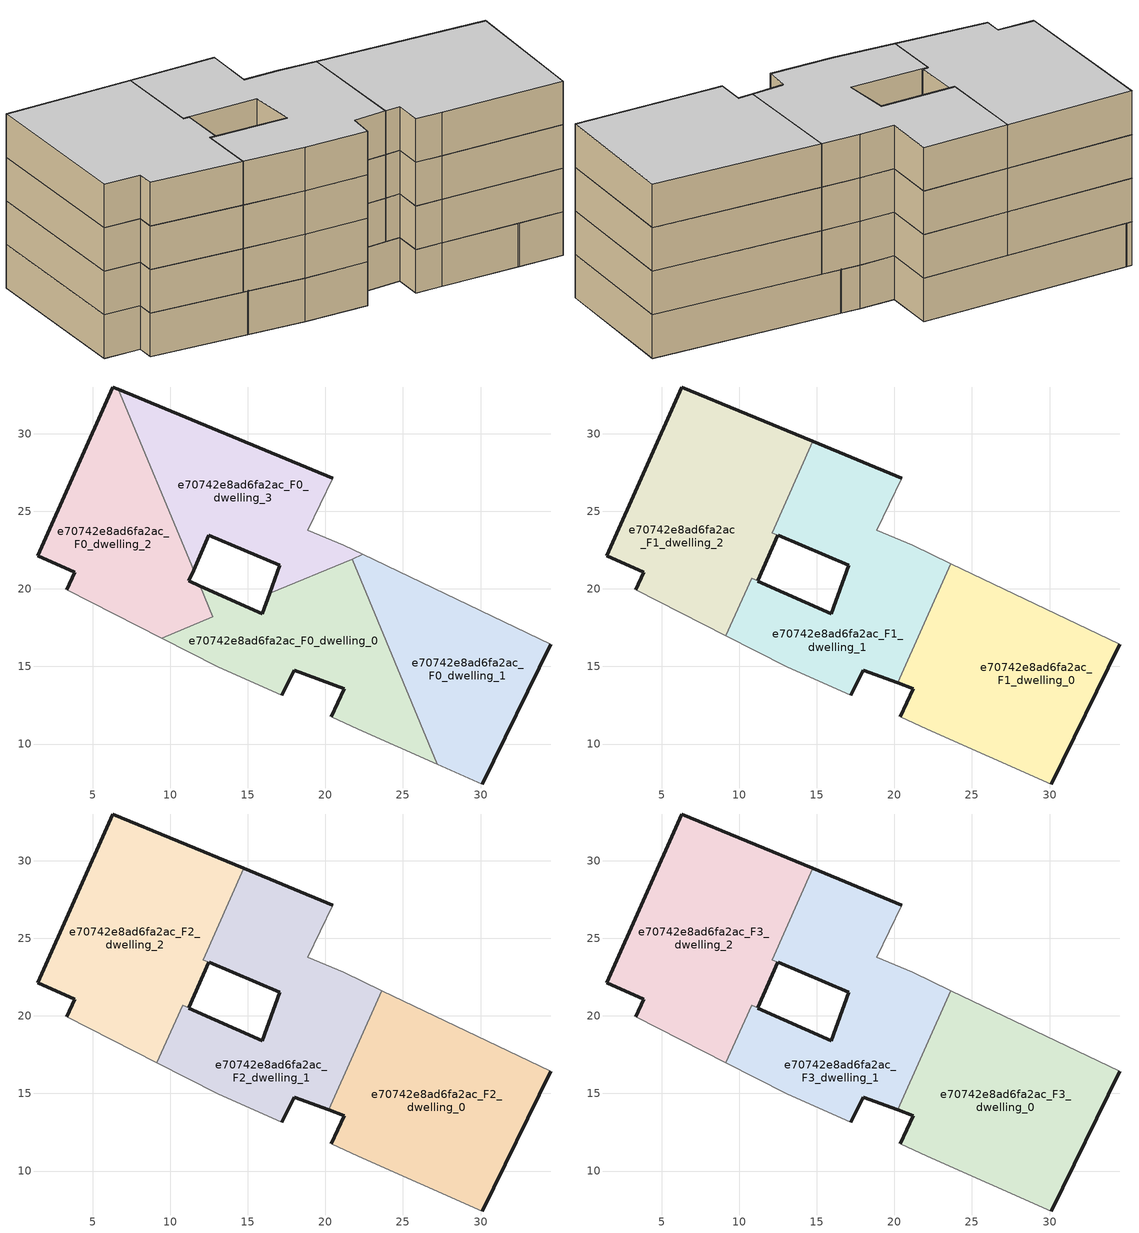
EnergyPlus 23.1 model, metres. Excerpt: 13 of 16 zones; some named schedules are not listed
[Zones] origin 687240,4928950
e70742e8ad6fa2ac_F0_dwelling_0
 floor ground (EU_floor_Construction): 27.21,8.71 21.72,21.92 16.41,19.71 15.92,18.39 11.94,20.17 12.76,18.19 9.45,16.82 13.05,14.99 17.19,13.16 18.01,14.75 21.22,13.58 20.37,11.75 22.12,10.96 z0
 wall outside (EU_wall_Construction): 11.94,20.17 15.92,18.39 16.41,19.71 / 20.37,11.75 21.22,13.58 18.01,14.75 17.19,13.16 z0:3
 wall adiabatic (EU_wall_Construction): 17.19,13.16 13.05,14.99 9.45,16.82 / 27.21,8.71 22.12,10.96 20.37,11.75 z0:3
 wall to e70742e8ad6fa2ac_F0_dwelling_2 (EU_wall_Construction): 9.45,16.82 12.76,18.19 11.94,20.17 z0:3
 wall to e70742e8ad6fa2ac_F0_dwelling_1 (EU_wall_Construction): 21.72,21.92 27.21,8.71 z0:3
 wall to e70742e8ad6fa2ac_F0_dwelling_3 (EU_wall_Construction): 16.41,19.71 21.72,21.92 z0:3
e70742e8ad6fa2ac_F0_dwelling_1
 floor ground (EU_floor_Construction): 30.12,7.42 34.52,16.42 22.43,22.21 21.72,21.92 27.21,8.71 z0
 wall outside (EU_wall_Construction): 34.52,16.42 30.12,7.42 z0:3
 wall adiabatic (EU_wall_Construction): 22.43,22.21 34.52,16.42 / 30.12,7.42 27.21,8.71 z0:3
 wall to e70742e8ad6fa2ac_F0_dwelling_3 (EU_wall_Construction): 21.72,21.92 22.43,22.21 z0:3
e70742e8ad6fa2ac_F0_dwelling_2
 floor ground (EU_floor_Construction): 12.76,18.19 11.94,20.17 11.19,20.5 11.51,21.21 6.66,32.86 6.31,33 1.47,22.14 3.84,21.07 3.34,19.93 9.45,16.82 z0
 wall outside (EU_wall_Construction): 11.51,21.21 11.19,20.5 11.94,20.17 / 3.34,19.93 3.84,21.07 1.47,22.14 6.31,33 6.66,32.86 z0:3
 wall adiabatic (EU_wall_Construction): 9.45,16.82 3.34,19.93 z0:3
 wall to e70742e8ad6fa2ac_F0_dwelling_3 (EU_wall_Construction): 6.66,32.86 11.51,21.21 z0:3
e70742e8ad6fa2ac_F0_dwelling_3
 floor ground (EU_floor_Construction): 22.43,22.21 21.17,22.82 18.88,23.78 20.47,27.13 6.66,32.86 11.51,21.21 12.5,23.46 17.07,21.5 16.41,19.71 z0
 wall outside (EU_wall_Construction): 16.41,19.71 17.07,21.5 12.5,23.46 11.51,21.21 / 6.66,32.86 20.47,27.13 z0:3
 wall adiabatic (EU_wall_Construction): 20.47,27.13 18.88,23.78 21.17,22.82 22.43,22.21 z0:3
e70742e8ad6fa2ac_F1_dwelling_0
 floor to e70742e8ad6fa2ac_F0_dwelling_0 (EU_floor_Construction): 27.21,8.71 22.72,19.53 20.22,13.94 21.22,13.58 20.37,11.75 22.12,10.96 z3
 floor to e70742e8ad6fa2ac_F0_dwelling_1 (EU_floor_Construction): 30.12,7.42 34.52,16.42 23.65,21.63 22.72,19.53 27.21,8.71 z3
 wall outside (EU_wall_Construction): 20.37,11.75 21.22,13.58 20.22,13.94 / 34.52,16.42 30.12,7.42 z3:6
 wall adiabatic (EU_wall_Construction): 23.65,21.63 34.52,16.42 / 30.12,7.42 22.12,10.96 20.37,11.75 z3:6
 wall to e70742e8ad6fa2ac_F1_dwelling_1 (EU_wall_Construction): 20.22,13.94 23.65,21.63 z3:6
e70742e8ad6fa2ac_F1_dwelling_1
 floor to e70742e8ad6fa2ac_F0_dwelling_0 (EU_floor_Construction): 20.22,13.94 22.72,19.53 21.72,21.92 16.41,19.71 15.92,18.39 11.94,20.17 12.76,18.19 9.45,16.82 13.05,14.99 17.19,13.16 18.01,14.75 z3
 floor to e70742e8ad6fa2ac_F0_dwelling_1 (EU_floor_Construction): 22.72,19.53 23.65,21.63 22.43,22.21 21.72,21.92 z3
 floor to e70742e8ad6fa2ac_F0_dwelling_2 (EU_floor_Construction): 12.76,18.19 11.94,20.17 10.8,20.67 9.16,16.97 9.45,16.82 z3
 floor to e70742e8ad6fa2ac_F0_dwelling_3 (EU_floor_Construction): 21.72,21.92 21.17,22.82 18.88,23.78 20.47,27.13 14.74,29.51 12.12,23.62 17.07,21.5 16.41,19.71 z3; 22.43,22.21 21.17,22.82 21.72,21.92 z3
 wall outside (EU_wall_Construction): 11.2,20.5 15.92,18.39 17.07,21.5 12.51,23.45 / 14.74,29.51 20.47,27.13 / 20.22,13.94 18.01,14.75 17.19,13.16 z3:6
 wall adiabatic (EU_wall_Construction): 20.47,27.13 18.88,23.78 21.17,22.82 23.65,21.63 / 17.19,13.16 13.05,14.99 9.16,16.97 z3:6
 wall to e70742e8ad6fa2ac_F1_dwelling_2 (EU_wall_Construction): 12.5,23.46 12.12,23.62 14.74,29.51 / 10.81,20.68 11.19,20.51 / 9.16,16.97 10.81,20.67 z3:6
e70742e8ad6fa2ac_F1_dwelling_2
 floor to e70742e8ad6fa2ac_F0_dwelling_2 (EU_floor_Construction): 9.16,16.97 10.81,20.68 11.19,20.5 11.51,21.21 6.66,32.86 6.31,33 1.47,22.14 3.84,21.07 3.34,19.93 z3
 floor to e70742e8ad6fa2ac_F0_dwelling_3 (EU_floor_Construction): 12.5,23.46 12.12,23.62 14.74,29.51 6.66,32.86 11.51,21.21 z3
 wall outside (EU_wall_Construction): 3.34,19.93 3.84,21.07 1.47,22.14 6.31,33 14.74,29.51 / 12.5,23.46 11.19,20.5 z3:6
 wall adiabatic (EU_wall_Construction): 9.16,16.97 3.34,19.93 z3:6
e70742e8ad6fa2ac_F2_dwelling_0
 floor to e70742e8ad6fa2ac_F1_dwelling_0 (EU_floor_Construction): 30.12,7.42 34.52,16.42 23.65,21.63 20.22,13.94 21.22,13.58 20.37,11.75 22.12,10.96 z6
 wall outside (EU_wall_Construction): 20.37,11.75 21.22,13.58 20.22,13.94 / 34.52,16.42 30.12,7.42 z6:9
 wall adiabatic (EU_wall_Construction): 23.65,21.63 34.52,16.42 / 30.12,7.42 22.12,10.96 20.37,11.75 z6:9
 wall to e70742e8ad6fa2ac_F2_dwelling_1 (EU_wall_Construction): 20.22,13.94 23.65,21.63 z6:9
e70742e8ad6fa2ac_F2_dwelling_1
 floor to e70742e8ad6fa2ac_F1_dwelling_1 (EU_floor_Construction): 20.22,13.94 23.65,21.63 21.17,22.82 18.88,23.78 20.47,27.13 14.74,29.51 12.12,23.62 17.07,21.5 15.92,18.39 10.8,20.67 9.15,16.97 13.05,14.99 17.19,13.16 18.01,14.75 z6
 wall outside (EU_wall_Construction): 11.2,20.5 15.92,18.39 17.07,21.5 12.51,23.45 / 14.74,29.51 20.47,27.13 / 20.22,13.94 18.01,14.75 17.19,13.16 z6:9
 wall adiabatic (EU_wall_Construction): 20.47,27.13 18.88,23.78 21.17,22.82 23.65,21.63 / 17.19,13.16 13.05,14.99 9.16,16.97 z6:9
 wall to e70742e8ad6fa2ac_F2_dwelling_2 (EU_wall_Construction): 12.5,23.46 12.12,23.62 14.74,29.51 / 10.81,20.68 11.19,20.51 / 9.16,16.97 10.81,20.67 z6:9
e70742e8ad6fa2ac_F2_dwelling_2
 floor to e70742e8ad6fa2ac_F1_dwelling_2 (EU_floor_Construction): 11.19,20.5 12.5,23.46 12.12,23.62 14.74,29.51 6.31,33 1.47,22.14 3.84,21.07 3.34,19.93 9.15,16.97 10.81,20.68 z6
 wall outside (EU_wall_Construction): 3.34,19.93 3.84,21.07 1.47,22.14 6.31,33 14.74,29.51 / 12.5,23.46 11.19,20.5 z6:9
 wall adiabatic (EU_wall_Construction): 9.16,16.97 3.34,19.93 z6:9
e70742e8ad6fa2ac_F3_dwelling_0
 floor to e70742e8ad6fa2ac_F2_dwelling_0 (EU_floor_Construction): 30.12,7.42 34.52,16.42 23.65,21.63 20.22,13.94 21.22,13.58 20.37,11.75 22.12,10.96 z9
 wall outside (EU_wall_Construction): 20.37,11.75 21.22,13.58 20.22,13.94 / 34.52,16.42 30.12,7.42 z9:12
 wall adiabatic (EU_wall_Construction): 23.65,21.63 34.52,16.42 / 30.12,7.42 22.12,10.96 20.37,11.75 z9:12
 wall to e70742e8ad6fa2ac_F3_dwelling_1 (EU_wall_Construction): 20.22,13.94 23.65,21.63 z9:12
 ceiling to e70742e8ad6fa2ac_F4_dwelling_0 (EU_floor_Construction): 34.52,16.42 30.12,7.42 22.12,10.96 20.37,11.75 21.22,13.58 20.22,13.94 23.65,21.63 z12
e70742e8ad6fa2ac_F3_dwelling_1
 floor to e70742e8ad6fa2ac_F2_dwelling_1 (EU_floor_Construction): 20.22,13.94 23.65,21.63 21.17,22.82 18.88,23.78 20.47,27.13 14.74,29.51 12.12,23.62 17.07,21.5 15.92,18.39 10.8,20.67 9.15,16.97 13.05,14.99 17.19,13.16 18.01,14.75 z9
 wall outside (EU_wall_Construction): 11.2,20.5 15.92,18.39 17.07,21.5 12.51,23.45 / 14.74,29.51 20.47,27.13 / 20.22,13.94 18.01,14.75 17.19,13.16 z9:12
 wall adiabatic (EU_wall_Construction): 20.47,27.13 18.88,23.78 21.17,22.82 23.65,21.63 / 17.19,13.16 13.05,14.99 9.16,16.97 z9:12
 wall to e70742e8ad6fa2ac_F3_dwelling_2 (EU_wall_Construction): 12.5,23.46 12.12,23.62 14.74,29.51 / 10.81,20.68 11.19,20.51 / 9.16,16.97 10.81,20.67 z9:12
 ceiling to e70742e8ad6fa2ac_F4_dwelling_1 (EU_floor_Construction): 20.47,27.13 18.88,23.78 21.17,22.82 23.65,21.63 20.22,13.94 18.01,14.75 17.19,13.16 13.05,14.99 9.15,16.97 10.8,20.67 15.92,18.39 17.07,21.5 12.12,23.62 14.74,29.51 z12
e70742e8ad6fa2ac_F3_dwelling_2
 floor to e70742e8ad6fa2ac_F2_dwelling_2 (EU_floor_Construction): 11.19,20.5 12.5,23.46 12.12,23.62 14.74,29.51 6.31,33 1.47,22.14 3.84,21.07 3.34,19.93 9.15,16.97 10.81,20.68 z9
 wall outside (EU_wall_Construction): 3.34,19.93 3.84,21.07 1.47,22.14 6.31,33 14.74,29.51 / 12.5,23.46 11.19,20.5 z9:12
 wall adiabatic (EU_wall_Construction): 9.16,16.97 3.34,19.93 z9:12
 ceiling to e70742e8ad6fa2ac_F4_dwelling_2 (EU_floor_Construction): 14.74,29.51 12.12,23.62 12.5,23.46 11.19,20.5 10.81,20.68 9.15,16.97 3.34,19.93 3.84,21.07 1.47,22.14 6.31,33 z12
[Building]
EU S2 Campaign: North Axis=0; Terrain=City; Solar Distribution=FullExterior
[Site:Location]
Bologna: Latitude=44.5; Longitude=11.25; Time Zone=1; Elevation=37
[SizingPeriod:WeatherFileDays]
AnnualSizingPeriod: Begin Month=1; Begin Day of Month=1; End Month=12; End Day of Month=31; Day of Week for Start Day=Monday; Use Weather File Daylight Saving Period=No; Use Weather File Rain and Snow Indicators=No
[MATERIAL]
EU_InternalMass_Material: Roughness=MediumRough; Thickness=0.1; Conductivity=1; Density=1800; Specific Heat=900; Thermal Absorptance=0.9; Solar Absorptance=0.7; Visible Absorptance=0.7
[MATERIAL:NOMASS] Roughness=MediumRough; Thermal Absorptance=0.9; Solar Absorptance=0.7; Visible Absorptance=0.7
Name | Thermal Resistance
EU_wall_NoMass | 0.905828
EU_floor_NoMass | 0.67114
[CONSTRUCTION]
EU_wall_Construction: EU_wall_NoMass
EU_floor_Construction: EU_floor_NoMass
EU_InternalMass_Construction: EU_InternalMass_Material
[ZONE] Type=1; Multiplier=1; Ceiling Height=autocalculate; Floor Area=autocalculate; Part of Total Floor Area=Yes
Name | Volume
e70742e8ad6fa2ac_F0_dwelling_0 | 274.012
e70742e8ad6fa2ac_F1_dwelling_0 | 356.627
e70742e8ad6fa2ac_F2_dwelling_0; e70742e8ad6fa2ac_F3_dwelling_0 | 356.631
e70742e8ad6fa2ac_F0_dwelling_1 | 267.489
e70742e8ad6fa2ac_F1_dwelling_1 | 352.57
e70742e8ad6fa2ac_F2_dwelling_1; e70742e8ad6fa2ac_F3_dwelling_1 | 352.544
e70742e8ad6fa2ac_F0_dwelling_2 | 267.467
e70742e8ad6fa2ac_F1_dwelling_2 | 360.706
e70742e8ad6fa2ac_F2_dwelling_2; e70742e8ad6fa2ac_F3_dwelling_2 | 360.718
e70742e8ad6fa2ac_F0_dwelling_3 | 260.96
[INTERNALMASS] Construction=EU_InternalMass_Construction
Name | Zone or ZoneList | Surface Area
e70742e8ad6fa2ac_F0_dwelling_0_EU_InternalMass | e70742e8ad6fa2ac_F0_dwelling_0 | 91.3375
e70742e8ad6fa2ac_F0_dwelling_1_EU_InternalMass | e70742e8ad6fa2ac_F0_dwelling_1 | 89.1632
e70742e8ad6fa2ac_F0_dwelling_2_EU_InternalMass | e70742e8ad6fa2ac_F0_dwelling_2 | 89.1554
e70742e8ad6fa2ac_F0_dwelling_3_EU_InternalMass | e70742e8ad6fa2ac_F0_dwelling_3 | 86.9865
e70742e8ad6fa2ac_F1_dwelling_0_EU_InternalMass | e70742e8ad6fa2ac_F1_dwelling_0 | 118.877
e70742e8ad6fa2ac_F1_dwelling_1_EU_InternalMass | e70742e8ad6fa2ac_F1_dwelling_1 | 117.53
e70742e8ad6fa2ac_F1_dwelling_2_EU_InternalMass | e70742e8ad6fa2ac_F1_dwelling_2 | 120.239
e70742e8ad6fa2ac_F2_dwelling_0_EU_InternalMass | e70742e8ad6fa2ac_F2_dwelling_0 | 118.877
e70742e8ad6fa2ac_F2_dwelling_1_EU_InternalMass | e70742e8ad6fa2ac_F2_dwelling_1 | 117.53
e70742e8ad6fa2ac_F2_dwelling_2_EU_InternalMass | e70742e8ad6fa2ac_F2_dwelling_2 | 120.239
e70742e8ad6fa2ac_F3_dwelling_0_EU_InternalMass | e70742e8ad6fa2ac_F3_dwelling_0 | 118.877
e70742e8ad6fa2ac_F3_dwelling_1_EU_InternalMass | e70742e8ad6fa2ac_F3_dwelling_1 | 117.53
e70742e8ad6fa2ac_F3_dwelling_2_EU_InternalMass | e70742e8ad6fa2ac_F3_dwelling_2 | 120.239
[OTHEREQUIPMENT] Fuel Type=Electricity; Design Level Calculation Method=Watts/Area; Power per Zone Floor Area=1; Fraction Latent=0; Fraction Radiant=0; Fraction Lost=0; Carbon Dioxide Generation Rate=0; EndUse Subcategory=EU_Step8_InternalGains
Name | Zone or ZoneList or Space or SpaceList | Schedule
EU_Step8_InternalGain_e70742e8ad6fa2ac_F0_dwelling_0_f000 | e70742e8ad6fa2ac_F0_dwelling_0 | EU_Step8_GainSchedule_e70742e8ad6fa2ac_F0_dwelling_0_f000
EU_Step8_InternalGain_e70742e8ad6fa2ac_F0_dwelling_1_f000 | e70742e8ad6fa2ac_F0_dwelling_1 | EU_Step8_GainSchedule_e70742e8ad6fa2ac_F0_dwelling_1_f000
EU_Step8_InternalGain_e70742e8ad6fa2ac_F0_dwelling_2_f000 | e70742e8ad6fa2ac_F0_dwelling_2 | EU_Step8_GainSchedule_e70742e8ad6fa2ac_F0_dwelling_2_f000
EU_Step8_InternalGain_e70742e8ad6fa2ac_F0_dwelling_3_f000 | e70742e8ad6fa2ac_F0_dwelling_3 | EU_Step8_GainSchedule_e70742e8ad6fa2ac_F0_dwelling_3_f000
EU_Step8_InternalGain_e70742e8ad6fa2ac_F1_dwelling_0_f000 | e70742e8ad6fa2ac_F1_dwelling_0 | EU_Step8_GainSchedule_e70742e8ad6fa2ac_F1_dwelling_0_f000
EU_Step8_InternalGain_e70742e8ad6fa2ac_F1_dwelling_1_f000 | e70742e8ad6fa2ac_F1_dwelling_1 | EU_Step8_GainSchedule_e70742e8ad6fa2ac_F1_dwelling_1_f000
EU_Step8_InternalGain_e70742e8ad6fa2ac_F1_dwelling_2_f000 | e70742e8ad6fa2ac_F1_dwelling_2 | EU_Step8_GainSchedule_e70742e8ad6fa2ac_F1_dwelling_2_f000
EU_Step8_InternalGain_e70742e8ad6fa2ac_F2_dwelling_0_f000 | e70742e8ad6fa2ac_F2_dwelling_0 | EU_Step8_GainSchedule_e70742e8ad6fa2ac_F2_dwelling_0_f000
EU_Step8_InternalGain_e70742e8ad6fa2ac_F2_dwelling_1_f000 | e70742e8ad6fa2ac_F2_dwelling_1 | EU_Step8_GainSchedule_e70742e8ad6fa2ac_F2_dwelling_1_f000
EU_Step8_InternalGain_e70742e8ad6fa2ac_F2_dwelling_2_f000 | e70742e8ad6fa2ac_F2_dwelling_2 | EU_Step8_GainSchedule_e70742e8ad6fa2ac_F2_dwelling_2_f000
EU_Step8_InternalGain_e70742e8ad6fa2ac_F3_dwelling_0_f000 | e70742e8ad6fa2ac_F3_dwelling_0 | EU_Step8_GainSchedule_e70742e8ad6fa2ac_F3_dwelling_0_f000
EU_Step8_InternalGain_e70742e8ad6fa2ac_F3_dwelling_1_f000 | e70742e8ad6fa2ac_F3_dwelling_1 | EU_Step8_GainSchedule_e70742e8ad6fa2ac_F3_dwelling_1_f000
EU_Step8_InternalGain_e70742e8ad6fa2ac_F3_dwelling_2_f000 | e70742e8ad6fa2ac_F3_dwelling_2 | EU_Step8_GainSchedule_e70742e8ad6fa2ac_F3_dwelling_2_f000
[ZONEVENTILATION:DESIGNFLOWRATE] Schedule=EU_AlwaysOn; Design Flow Rate Calculation Method=AirChanges/Hour; Air Changes per Hour=0.73129; Ventilation Type=Natural; Fan Pressure Rise=0; Fan Total Efficiency=1; Constant Term Coefficient=1; Temperature Term Coefficient=0; Velocity Term Coefficient=0; Velocity Squared Term Coefficient=0; Minimum Indoor Temperature=-100; Maximum Indoor Temperature=100; Delta Temperature=-100; Minimum Outdoor Temperature=-100; Maximum Outdoor Temperature=100; Maximum Wind Speed=40
Name | Zone or ZoneList or Space or SpaceList
EU_ConstantAir_e70742e8ad6fa2ac_F0_dwelling_0 | e70742e8ad6fa2ac_F0_dwelling_0
EU_ConstantAir_e70742e8ad6fa2ac_F0_dwelling_1 | e70742e8ad6fa2ac_F0_dwelling_1
EU_ConstantAir_e70742e8ad6fa2ac_F0_dwelling_2 | e70742e8ad6fa2ac_F0_dwelling_2
EU_ConstantAir_e70742e8ad6fa2ac_F0_dwelling_3 | e70742e8ad6fa2ac_F0_dwelling_3
EU_ConstantAir_e70742e8ad6fa2ac_F1_dwelling_0 | e70742e8ad6fa2ac_F1_dwelling_0
EU_ConstantAir_e70742e8ad6fa2ac_F1_dwelling_1 | e70742e8ad6fa2ac_F1_dwelling_1
EU_ConstantAir_e70742e8ad6fa2ac_F1_dwelling_2 | e70742e8ad6fa2ac_F1_dwelling_2
EU_ConstantAir_e70742e8ad6fa2ac_F2_dwelling_0 | e70742e8ad6fa2ac_F2_dwelling_0
EU_ConstantAir_e70742e8ad6fa2ac_F2_dwelling_1 | e70742e8ad6fa2ac_F2_dwelling_1
EU_ConstantAir_e70742e8ad6fa2ac_F2_dwelling_2 | e70742e8ad6fa2ac_F2_dwelling_2
EU_ConstantAir_e70742e8ad6fa2ac_F3_dwelling_0 | e70742e8ad6fa2ac_F3_dwelling_0
EU_ConstantAir_e70742e8ad6fa2ac_F3_dwelling_1 | e70742e8ad6fa2ac_F3_dwelling_1
EU_ConstantAir_e70742e8ad6fa2ac_F3_dwelling_2 | e70742e8ad6fa2ac_F3_dwelling_2
[HVACTEMPLATE:THERMOSTAT] Constant Heating Setpoint=20; Constant Cooling Setpoint=50
EU_HeatOnly_e70742e8ad6fa2ac_F0_dwelling_0; EU_HeatOnly_e70742e8ad6fa2ac_F0_dwelling_1; EU_HeatOnly_e70742e8ad6fa2ac_F0_dwelling_2; EU_HeatOnly_e70742e8ad6fa2ac_F0_dwelling_3; EU_HeatOnly_e70742e8ad6fa2ac_F1_dwelling_0; EU_HeatOnly_e70742e8ad6fa2ac_F1_dwelling_1; EU_HeatOnly_e70742e8ad6fa2ac_F1_dwelling_2; EU_HeatOnly_e70742e8ad6fa2ac_F2_dwelling_0; EU_HeatOnly_e70742e8ad6fa2ac_F2_dwelling_1; EU_HeatOnly_e70742e8ad6fa2ac_F2_dwelling_2; EU_HeatOnly_e70742e8ad6fa2ac_F3_dwelling_0; EU_HeatOnly_e70742e8ad6fa2ac_F3_dwelling_1; EU_HeatOnly_e70742e8ad6fa2ac_F3_dwelling_2; EU_HeatOnly_e70742e8ad6fa2ac_F4_dwelling_0; EU_HeatOnly_e70742e8ad6fa2ac_F4_dwelling_1; EU_HeatOnly_e70742e8ad6fa2ac_F4_dwelling_2
[HVACTEMPLATE:ZONE:IDEALLOADSAIRSYSTEM] System Availability Schedule=EU_AlwaysOn; Maximum Heating Supply Air Temperature=50; Minimum Cooling Supply Air Temperature=13; Maximum Heating Supply Air Humidity Ratio=0.0156; Minimum Cooling Supply Air Humidity Ratio=0.0077; Heating Limit=NoLimit; Cooling Limit=NoLimit; Heating Availability Schedule=EU_AlwaysOn; Cooling Availability Schedule=EU_CoolingOff; Dehumidification Control Type=ConstantSensibleHeatRatio; Cooling Sensible Heat Ratio=0.7; Dehumidification Setpoint=60; Humidification Control Type=None; Humidification Setpoint=30; Outdoor Air Method=None; Outdoor Air Flow Rate per Person=0.00944; Outdoor Air Flow Rate per Zone Floor Area=0; Outdoor Air Flow Rate per Zone=0; Demand Controlled Ventilation Type=None; Outdoor Air Economizer Type=NoEconomizer; Heat Recovery Type=None; Sensible Heat Recovery Effectiveness=0.7; Latent Heat Recovery Effectiveness=0.65
Name | Template Thermostat
e70742e8ad6fa2ac_F0_dwelling_0 | EU_HeatOnly_e70742e8ad6fa2ac_F0_dwelling_0
e70742e8ad6fa2ac_F0_dwelling_1 | EU_HeatOnly_e70742e8ad6fa2ac_F0_dwelling_1
e70742e8ad6fa2ac_F0_dwelling_2 | EU_HeatOnly_e70742e8ad6fa2ac_F0_dwelling_2
e70742e8ad6fa2ac_F0_dwelling_3 | EU_HeatOnly_e70742e8ad6fa2ac_F0_dwelling_3
e70742e8ad6fa2ac_F1_dwelling_0 | EU_HeatOnly_e70742e8ad6fa2ac_F1_dwelling_0
e70742e8ad6fa2ac_F1_dwelling_1 | EU_HeatOnly_e70742e8ad6fa2ac_F1_dwelling_1
e70742e8ad6fa2ac_F1_dwelling_2 | EU_HeatOnly_e70742e8ad6fa2ac_F1_dwelling_2
e70742e8ad6fa2ac_F2_dwelling_0 | EU_HeatOnly_e70742e8ad6fa2ac_F2_dwelling_0
e70742e8ad6fa2ac_F2_dwelling_1 | EU_HeatOnly_e70742e8ad6fa2ac_F2_dwelling_1
e70742e8ad6fa2ac_F2_dwelling_2 | EU_HeatOnly_e70742e8ad6fa2ac_F2_dwelling_2
e70742e8ad6fa2ac_F3_dwelling_0 | EU_HeatOnly_e70742e8ad6fa2ac_F3_dwelling_0
e70742e8ad6fa2ac_F3_dwelling_1 | EU_HeatOnly_e70742e8ad6fa2ac_F3_dwelling_1
e70742e8ad6fa2ac_F3_dwelling_2 | EU_HeatOnly_e70742e8ad6fa2ac_F3_dwelling_2
